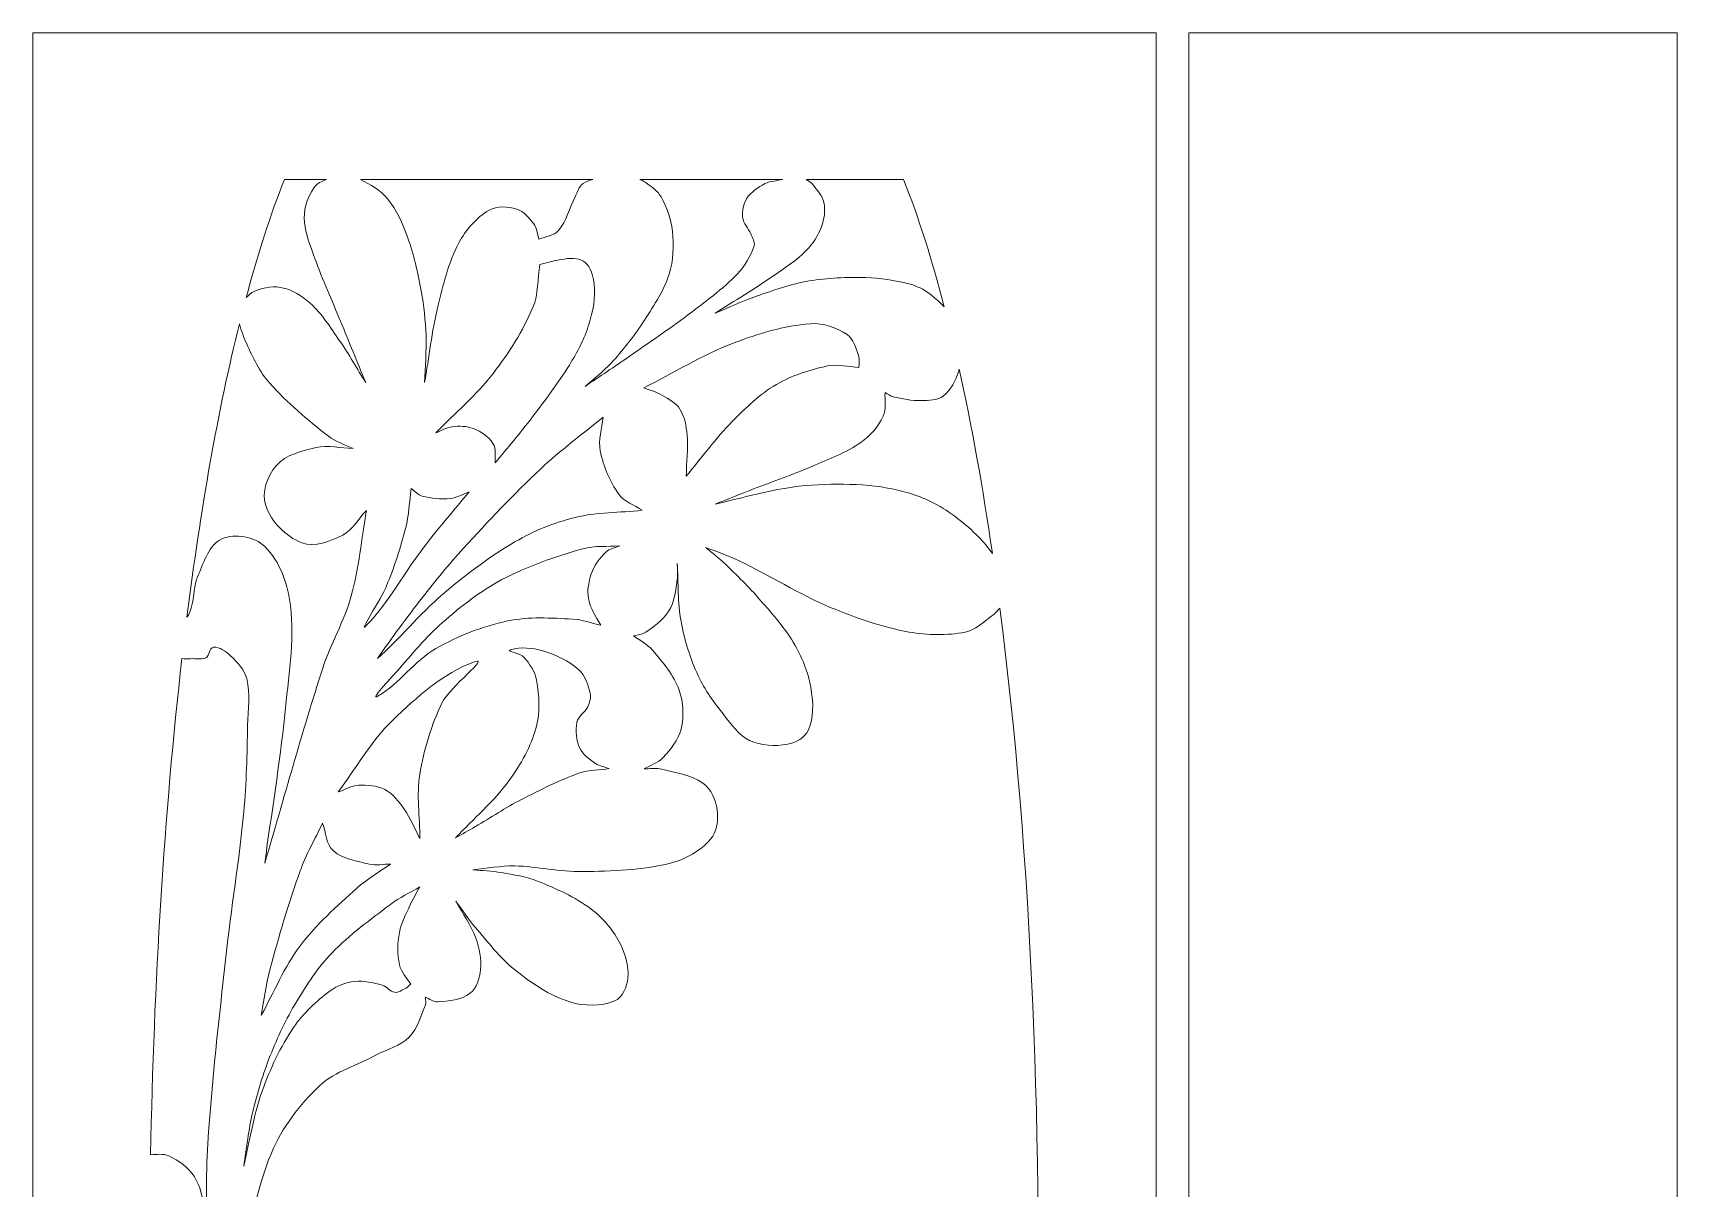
# Model space of a CAD drawing. Header units: millimetres. Extents: x -245 to 238, y -181 to 173.
# Drawn here: x -243.1 to -74.8, y -73.3 to 45 of the extents above; entities that cross this region are included whole.
import ezdxf

# ---------------------------------------------------------------- set-up
doc = ezdxf.new("R2010")
doc.units = ezdxf.units.MM
doc.header["$MEASUREMENT"] = 0
doc.layers.add('Layer 1', color=7, linetype='Continuous')

msp = doc.modelspace()

# ---------------------------------------------------------------- linework, layer by layer
at = {"layer": 'Layer 1', "color": 250, "lineweight": 5}
for points in [[(-243.1485, -180.0262), (-128.1483, -180.0262), (-128.1483, 44.9738), (-243.1485, 44.9738), (-243.1485, -180.0262)], [(-124.8298, -180.0262), (-74.8298, -180.0262), (-74.8298, 44.9738), (-124.8298, 44.9738), (-124.8298, -180.0262)]]:
    msp.add_lwpolyline(points, close=True, dxfattribs=at)
for points, knots in [([(-221.3148, 17.8881), (-221.0603, 18.1305), (-220.8081, 18.3838), (-220.4982, 18.5166), (-220.4982, 18.5166), (-218.2795, 19.4673), (-216.5931, 18.8957), (-214.7634, 17.3016), (-214.7634, 17.3016), (-213.5368, 16.233), (-212.6836, 14.7946), (-211.7502, 13.4622), (-211.7502, 13.4622), (-210.7856, 12.0854), (-209.9682, 10.611), (-209.0772, 9.1854), (-209.0772, 9.1854), (-209.9358, 11.2752), (-210.796, 13.3644), (-211.653, 15.4548), (-211.653, 15.4548), (-212.5293, 17.5925), (-213.4895, 19.6981), (-214.2774, 21.87), (-214.2774, 21.87), (-215.2621, 24.5843), (-216.1203, 26.5784), (-214.326, 29.2086), (-214.326, 29.2086), (-214.0808, 29.568), (-213.5705, 29.782), (-213.0795, 29.9862), (-213.0795, 29.9862), (-213.0795, 29.9862), (-217.387, 29.9862), (-217.387, 29.9862), (-217.387, 29.9862), (-218.8081, 26.4348), (-220.116, 22.3698), (-221.3148, 17.8881)], [0, 0, 0, 0, 0.1, 0.1, 0.1, 0.1, 0.2, 0.2, 0.2, 0.2, 0.3, 0.3, 0.3, 0.3, 0.4, 0.4, 0.4, 0.4, 0.5, 0.5, 0.5, 0.5, 0.6, 0.6, 0.6, 0.6, 0.7, 0.7, 0.7, 0.7, 0.8, 0.8, 0.8, 0.8, 0.9, 0.9, 0.9, 0.9, 1, 1, 1, 1]), ([(-209.6118, 29.9862), (-208.6199, 29.4296), (-207.5618, 28.8739), (-206.8416, 27.9936), (-206.8416, 27.9936), (-205.9147, 26.8608), (-205.3034, 25.4801), (-204.8004, 24.1056), (-204.8004, 24.1056), (-204.1455, 22.3161), (-203.7421, 20.4381), (-203.391, 18.5652), (-203.391, 18.5652), (-203.1088, 17.0601), (-202.9605, 15.5271), (-202.905, 13.9968), (-202.905, 13.9968), (-202.8469, 12.3934), (-203.0022, 10.7892), (-203.0508, 9.1854), (-203.0508, 9.1854), (-202.5972, 11.7774), (-202.3159, 14.4056), (-201.69, 16.9614), (-201.69, 16.9614), (-201.1466, 19.1806), (-200.6247, 21.4567), (-199.5516, 23.4738), (-199.5516, 23.4738), (-198.8356, 24.8197), (-197.7589, 26.0604), (-196.4412, 26.8272), (-196.4412, 26.8272), (-195.6287, 27.3), (-194.5207, 27.2015), (-193.6224, 26.9244), (-193.6224, 26.9244), (-192.887, 26.6976), (-192.333, 26.0346), (-191.8728, 25.4178), (-191.8728, 25.4178), (-191.5451, 24.9785), (-191.5164, 24.381), (-191.3382, 23.8626), (-191.3382, 23.8626), (-190.674, 24.1542), (-189.8166, 24.1858), (-189.3456, 24.7374), (-189.3456, 24.7374), (-188.5129, 25.7125), (-188.2409, 27.0528), (-187.6446, 28.188), (-187.6446, 28.188), (-187.3979, 28.6577), (-187.2646, 29.2616), (-186.8184, 29.5488), (-186.8184, 29.5488), (-186.5145, 29.7444), (-186.1762, 29.8767), (-185.826, 29.9862), (-185.826, 29.9862), (-185.826, 29.9862), (-209.6118, 29.9862), (-209.6118, 29.9862)], [0, 0, 0, 0, 0.0625, 0.0625, 0.0625, 0.0625, 0.125, 0.125, 0.125, 0.125, 0.1875, 0.1875, 0.1875, 0.1875, 0.25, 0.25, 0.25, 0.25, 0.3125, 0.3125, 0.3125, 0.3125, 0.375, 0.375, 0.375, 0.375, 0.4375, 0.4375, 0.4375, 0.4375, 0.5, 0.5, 0.5, 0.5, 0.5625, 0.5625, 0.5625, 0.5625, 0.625, 0.625, 0.625, 0.625, 0.6875, 0.6875, 0.6875, 0.6875, 0.75, 0.75, 0.75, 0.75, 0.8125, 0.8125, 0.8125, 0.8125, 0.875, 0.875, 0.875, 0.875, 0.9375, 0.9375, 0.9375, 0.9375, 1, 1, 1, 1]), ([(-181.0255, 29.9862), (-180.8094, 29.8878), (-180.5993, 29.7794), (-180.4032, 29.646), (-180.4032, 29.646), (-179.8156, 29.2465), (-179.1899, 28.8108), (-178.848, 28.188), (-178.848, 28.188), (-178.2563, 27.1103), (-177.8091, 25.9116), (-177.6816, 24.6888), (-177.6816, 24.6888), (-177.5283, 23.2183), (-177.5652, 21.6724), (-178.0218, 20.2662), (-178.0218, 20.2662), (-178.6084, 18.4598), (-179.7057, 16.851), (-180.7434, 15.2604), (-180.7434, 15.2604), (-181.689, 13.811), (-182.7864, 12.4581), (-183.951, 11.178), (-183.951, 11.178), (-184.754, 10.2954), (-185.733, 9.5904), (-186.624, 8.7966), (-186.624, 8.7966), (-185.1174, 9.8172), (-183.5988, 10.8205), (-182.1042, 11.8584), (-182.1042, 11.8584), (-180.0996, 13.2505), (-178.0666, 14.606), (-176.1264, 16.0866), (-176.1264, 16.0866), (-174.3704, 17.4267), (-172.5523, 18.7204), (-171.0234, 20.3148), (-171.0234, 20.3148), (-170.2543, 21.1169), (-169.6738, 22.128), (-169.3224, 23.1822), (-169.3224, 23.1822), (-169.1895, 23.5811), (-169.5065, 24.0068), (-169.6626, 24.3972), (-169.6626, 24.3972), (-169.8967, 24.9824), (-170.422, 25.4715), (-170.4888, 26.0982), (-170.4888, 26.0982), (-170.5592, 26.7586), (-170.418, 27.4884), (-170.0514, 28.0422), (-170.0514, 28.0422), (-169.6129, 28.7046), (-168.9102, 29.1839), (-168.2046, 29.5488), (-168.2046, 29.5488), (-167.6537, 29.8337), (-166.976, 29.8192), (-166.3802, 29.9862), (-166.3802, 29.9862), (-166.3802, 29.9862), (-181.0255, 29.9862), (-181.0255, 29.9862)], [0, 0, 0, 0, 0.05882353, 0.05882353, 0.05882353, 0.05882353, 0.11764706, 0.11764706, 0.11764706, 0.11764706, 0.17647059, 0.17647059, 0.17647059, 0.17647059, 0.23529412, 0.23529412, 0.23529412, 0.23529412, 0.29411765, 0.29411765, 0.29411765, 0.29411765, 0.35294118, 0.35294118, 0.35294118, 0.35294118, 0.41176471, 0.41176471, 0.41176471, 0.41176471, 0.47058824, 0.47058824, 0.47058824, 0.47058824, 0.52941176, 0.52941176, 0.52941176, 0.52941176, 0.58823529, 0.58823529, 0.58823529, 0.58823529, 0.64705882, 0.64705882, 0.64705882, 0.64705882, 0.70588235, 0.70588235, 0.70588235, 0.70588235, 0.76470588, 0.76470588, 0.76470588, 0.76470588, 0.82352941, 0.82352941, 0.82352941, 0.82352941, 0.88235294, 0.88235294, 0.88235294, 0.88235294, 0.94117647, 0.94117647, 0.94117647, 0.94117647, 1, 1, 1, 1]), ([(-163.9767, 29.9862), (-163.7539, 29.8363), (-163.503, 29.7033), (-163.3446, 29.5002), (-163.3446, 29.5002), (-162.8885, 28.9152), (-162.3314, 28.3306), (-162.1782, 27.6048), (-162.1782, 27.6048), (-162.0068, 26.7926), (-162.1357, 25.9057), (-162.4212, 25.1262), (-162.4212, 25.1262), (-162.752, 24.2233), (-163.3031, 23.3828), (-163.9764, 22.6962), (-163.9764, 22.6962), (-164.9632, 21.6899), (-166.1684, 20.9189), (-167.3298, 20.1204), (-167.3298, 20.1204), (-169.2812, 18.7788), (-171.315, 17.5608), (-173.3076, 16.281), (-173.3076, 16.281), (-171.8982, 16.8642), (-170.5219, 17.5352), (-169.0794, 18.0306), (-169.0794, 18.0306), (-167.3095, 18.6384), (-165.5298, 19.273), (-163.6848, 19.5858), (-163.6848, 19.5858), (-161.7809, 19.9086), (-159.8317, 19.9811), (-157.9014, 19.926), (-157.9014, 19.926), (-156.4129, 19.8835), (-154.9209, 19.6653), (-153.4788, 19.2942), (-153.4788, 19.2942), (-152.693, 19.092), (-151.928, 18.7286), (-151.2918, 18.225), (-151.2918, 18.225), (-150.7886, 17.8266), (-150.3115, 17.3975), (-149.8493, 16.9516), (-149.8493, 16.9516), (-151.1155, 21.8063), (-152.5075, 26.1874), (-154.0276, 29.9862), (-154.0276, 29.9862), (-154.0276, 29.9862), (-163.9767, 29.9862), (-163.9767, 29.9862)], [0, 0, 0, 0, 0.07142857, 0.07142857, 0.07142857, 0.07142857, 0.14285714, 0.14285714, 0.14285714, 0.14285714, 0.21428571, 0.21428571, 0.21428571, 0.21428571, 0.28571429, 0.28571429, 0.28571429, 0.28571429, 0.35714286, 0.35714286, 0.35714286, 0.35714286, 0.42857143, 0.42857143, 0.42857143, 0.42857143, 0.5, 0.5, 0.5, 0.5, 0.57142857, 0.57142857, 0.57142857, 0.57142857, 0.64285714, 0.64285714, 0.64285714, 0.64285714, 0.71428571, 0.71428571, 0.71428571, 0.71428571, 0.78571429, 0.78571429, 0.78571429, 0.78571429, 0.85714286, 0.85714286, 0.85714286, 0.85714286, 0.92857143, 0.92857143, 0.92857143, 0.92857143, 1, 1, 1, 1]), ([(-201.8844, 4.0338), (-199.9242, 6.075), (-197.7341, 7.9181), (-196.0038, 10.1574), (-196.0038, 10.1574), (-194.4087, 12.2217), (-192.9963, 14.4658), (-191.97, 16.8642), (-191.97, 16.8642), (-191.3822, 18.2377), (-191.484, 19.8126), (-191.241, 21.2868), (-191.241, 21.2868), (-190.5444, 21.4488), (-189.8564, 21.6539), (-189.1512, 21.7728), (-189.1512, 21.7728), (-187.0952, 22.1195), (-186.0561, 21.801), (-185.7006, 19.2942), (-185.7006, 19.2942), (-185.5034, 17.9036), (-185.8266, 16.4583), (-186.2352, 15.1146), (-186.2352, 15.1146), (-186.6799, 13.652), (-187.4296, 12.2874), (-188.2278, 10.9836), (-188.2278, 10.9836), (-189.3802, 9.1013), (-190.7348, 7.3485), (-192.0672, 5.589), (-192.0672, 5.589), (-193.2631, 4.0098), (-194.562, 2.511), (-195.8094, 0.972), (-195.8094, 0.972), (-195.8904, 1.6362), (-195.6922, 2.4008), (-196.0524, 2.9646), (-196.0524, 2.9646), (-196.5007, 3.6663), (-197.2738, 4.1574), (-198.045, 4.4712), (-198.045, 4.4712), (-198.7228, 4.747), (-199.5049, 4.7484), (-200.232, 4.6656), (-200.232, 4.6656), (-200.8178, 4.5989), (-201.3336, 4.2444), (-201.8844, 4.0338)], [0, 0, 0, 0, 0.07692308, 0.07692308, 0.07692308, 0.07692308, 0.15384615, 0.15384615, 0.15384615, 0.15384615, 0.23076923, 0.23076923, 0.23076923, 0.23076923, 0.30769231, 0.30769231, 0.30769231, 0.30769231, 0.38461538, 0.38461538, 0.38461538, 0.38461538, 0.46153846, 0.46153846, 0.46153846, 0.46153846, 0.53846154, 0.53846154, 0.53846154, 0.53846154, 0.61538462, 0.61538462, 0.61538462, 0.61538462, 0.69230769, 0.69230769, 0.69230769, 0.69230769, 0.76923077, 0.76923077, 0.76923077, 0.76923077, 0.84615385, 0.84615385, 0.84615385, 0.84615385, 0.92307692, 0.92307692, 0.92307692, 0.92307692, 1, 1, 1, 1]), ([(-227.38, -14.8366), (-226.5322, -13.6682), (-226.8407, -11.8557), (-226.2225, -10.5084), (-226.2225, -10.5084), (-225.6073, -9.1676), (-225.1459, -7.3921), (-223.79, -6.811), (-223.79, -6.811), (-222.4275, -6.2271), (-220.4743, -6.5561), (-219.4115, -7.5894), (-219.4115, -7.5894), (-217.839, -9.1182), (-217.0427, -11.4441), (-216.7844, -13.622), (-216.7844, -13.622), (-216.3444, -17.3309), (-216.998, -21.0951), (-217.3682, -24.8115), (-217.3682, -24.8115), (-217.8743, -29.8915), (-218.7304, -34.9307), (-219.4115, -39.9903), (-219.4115, -39.9903), (-217.433, -33.3415), (-215.6133, -26.6433), (-213.4762, -20.0438), (-213.4762, -20.0438), (-212.6598, -17.5228), (-211.2649, -15.2028), (-210.5572, -12.649), (-210.5572, -12.649), (-209.7655, -9.7919), (-209.5193, -6.811), (-209.0004, -3.892), (-209.0004, -3.892), (-209.8112, -4.7353), (-210.3866, -5.8987), (-211.4329, -6.4218), (-211.4329, -6.4218), (-212.7016, -7.0561), (-214.292, -7.7072), (-215.6168, -7.2002), (-215.6168, -7.2002), (-217.2661, -6.569), (-218.7558, -5.0809), (-219.3142, -3.4055), (-219.3142, -3.4055), (-219.7594, -2.0697), (-219.1674, -0.3818), (-218.2439, 0.6811), (-218.2439, 0.6811), (-217.2634, 1.8097), (-215.6168, 2.2055), (-214.1573, 2.5298), (-214.1573, 2.5298), (-212.9222, 2.8042), (-211.6275, 2.4649), (-210.3626, 2.4325), (-210.3626, 2.4325), (-211.2058, 2.8541), (-212.1505, 3.1157), (-212.8924, 3.6974), (-212.8924, 3.6974), (-215.0246, 5.3693), (-217.1274, 7.1187), (-218.925, 9.1462), (-218.925, 9.1462), (-219.9471, 10.299), (-220.6063, 11.7404), (-221.2602, 13.1355), (-221.2602, 13.1355), (-221.5658, 13.7875), (-221.8008, 14.4834), (-222.0105, 15.1946), (-222.0105, 15.1946), (-224.1904, 6.4399), (-225.9805, -3.7496), (-227.38, -14.8366)], [0, 0, 0, 0, 0.05, 0.05, 0.05, 0.05, 0.1, 0.1, 0.1, 0.1, 0.15, 0.15, 0.15, 0.15, 0.2, 0.2, 0.2, 0.2, 0.25, 0.25, 0.25, 0.25, 0.3, 0.3, 0.3, 0.3, 0.35, 0.35, 0.35, 0.35, 0.4, 0.4, 0.4, 0.4, 0.45, 0.45, 0.45, 0.45, 0.5, 0.5, 0.5, 0.5, 0.55, 0.55, 0.55, 0.55, 0.6, 0.6, 0.6, 0.6, 0.65, 0.65, 0.65, 0.65, 0.7, 0.7, 0.7, 0.7, 0.75, 0.75, 0.75, 0.75, 0.8, 0.8, 0.8, 0.8, 0.85, 0.85, 0.85, 0.85, 0.9, 0.9, 0.9, 0.9, 0.95, 0.95, 0.95, 0.95, 1, 1, 1, 1]), ([(-180.5976, 8.6508), (-177.552, 10.1736), (-174.6389, 11.9969), (-171.4608, 13.2192), (-171.4608, 13.2192), (-168.9195, 14.1966), (-166.2542, 15.0082), (-163.539, 15.2118), (-163.539, 15.2118), (-162.2408, 15.3091), (-160.8816, 14.8136), (-159.7968, 14.094), (-159.7968, 14.094), (-159.1202, 13.6452), (-158.9069, 12.7189), (-158.6304, 11.9556), (-158.6304, 11.9556), (-158.4924, 11.5746), (-158.598, 11.1456), (-158.5818, 10.7406), (-158.5818, 10.7406), (-159.651, 10.7892), (-160.7413, 11.1032), (-161.7894, 10.8864), (-161.7894, 10.8864), (-163.611, 10.5096), (-165.4306, 9.9267), (-167.0382, 8.991), (-167.0382, 8.991), (-168.7376, 8.0018), (-170.1786, 6.6014), (-171.558, 5.2002), (-171.558, 5.2002), (-173.2678, 3.4634), (-174.7008, 1.4742), (-176.2722, -0.3888), (-176.2722, -0.3888), (-176.2398, 1.0206), (-176.0456, 2.4356), (-176.175, 3.8394), (-176.175, 3.8394), (-176.2583, 4.7434), (-176.422, 5.6945), (-176.904, 6.4638), (-176.904, 6.4638), (-177.3083, 7.1091), (-178.0469, 7.4852), (-178.7022, 7.8732), (-178.7022, 7.8732), (-179.2898, 8.2211), (-179.9658, 8.3916), (-180.5976, 8.6508)], [0, 0, 0, 0, 0.07692308, 0.07692308, 0.07692308, 0.07692308, 0.15384615, 0.15384615, 0.15384615, 0.15384615, 0.23076923, 0.23076923, 0.23076923, 0.23076923, 0.30769231, 0.30769231, 0.30769231, 0.30769231, 0.38461538, 0.38461538, 0.38461538, 0.38461538, 0.46153846, 0.46153846, 0.46153846, 0.46153846, 0.53846154, 0.53846154, 0.53846154, 0.53846154, 0.61538462, 0.61538462, 0.61538462, 0.61538462, 0.69230769, 0.69230769, 0.69230769, 0.69230769, 0.76923077, 0.76923077, 0.76923077, 0.76923077, 0.84615385, 0.84615385, 0.84615385, 0.84615385, 0.92307692, 0.92307692, 0.92307692, 0.92307692, 1, 1, 1, 1]), ([(-148.3142, 10.556), (-148.3329, 10.4874), (-148.3532, 10.4195), (-148.3758, 10.3518), (-148.3758, 10.3518), (-148.6885, 9.4135), (-149.1529, 8.4352), (-149.931, 7.8246), (-149.931, 7.8246), (-150.5433, 7.3441), (-151.4369, 7.3532), (-152.2152, 7.3386), (-152.2152, 7.3386), (-153.1795, 7.3205), (-154.1414, 7.5169), (-155.0826, 7.7274), (-155.0826, 7.7274), (-155.3866, 7.7954), (-155.6334, 8.019), (-155.9088, 8.1648), (-155.9088, 8.1648), (-155.9736, 7.3548), (-155.7482, 6.4657), (-156.1032, 5.7348), (-156.1032, 5.7348), (-156.6152, 4.6806), (-157.4294, 3.7369), (-158.3874, 3.0618), (-158.3874, 3.0618), (-159.8916, 2.0018), (-161.6563, 1.3639), (-163.3446, 0.6318), (-163.3446, 0.6318), (-165.3208, -0.2251), (-167.3644, -0.918), (-169.371, -1.701), (-169.371, -1.701), (-170.6853, -2.2139), (-171.9954, -2.7378), (-173.3076, -3.2562), (-173.3076, -3.2562), (-170.8776, -2.7054), (-168.4766, -2.0056), (-166.0176, -1.6038), (-166.0176, -1.6038), (-164.3022, -1.3235), (-162.5556, -1.215), (-160.8174, -1.215), (-160.8174, -1.215), (-159.0954, -1.215), (-157.3557, -1.2725), (-155.6658, -1.6038), (-155.6658, -1.6038), (-154.027, -1.9251), (-152.3746, -2.3695), (-150.903, -3.159), (-150.903, -3.159), (-149.2214, -4.0611), (-147.68, -5.2563), (-146.3346, -6.6096), (-146.3346, -6.6096), (-145.8128, -7.1345), (-145.3544, -7.7138), (-144.9193, -8.3135), (-144.9193, -8.3135), (-145.8967, -1.582), (-147.0289, 4.751), (-148.3142, 10.556)], [0, 0, 0, 0, 0.05882353, 0.05882353, 0.05882353, 0.05882353, 0.11764706, 0.11764706, 0.11764706, 0.11764706, 0.17647059, 0.17647059, 0.17647059, 0.17647059, 0.23529412, 0.23529412, 0.23529412, 0.23529412, 0.29411765, 0.29411765, 0.29411765, 0.29411765, 0.35294118, 0.35294118, 0.35294118, 0.35294118, 0.41176471, 0.41176471, 0.41176471, 0.41176471, 0.47058824, 0.47058824, 0.47058824, 0.47058824, 0.52941176, 0.52941176, 0.52941176, 0.52941176, 0.58823529, 0.58823529, 0.58823529, 0.58823529, 0.64705882, 0.64705882, 0.64705882, 0.64705882, 0.70588235, 0.70588235, 0.70588235, 0.70588235, 0.76470588, 0.76470588, 0.76470588, 0.76470588, 0.82352941, 0.82352941, 0.82352941, 0.82352941, 0.88235294, 0.88235294, 0.88235294, 0.88235294, 0.94117647, 0.94117647, 0.94117647, 0.94117647, 1, 1, 1, 1]), ([(-207.8622, -19.0512), (-205.6385, -17.1117), (-203.5801, -14.5058), (-201.204, -12.4902), (-201.204, -12.4902), (-198.8689, -10.5094), (-196.4163, -8.6332), (-193.7682, -7.0956), (-193.7682, -7.0956), (-191.8639, -5.9899), (-189.7823, -5.1454), (-187.6446, -4.617), (-187.6446, -4.617), (-185.4147, -4.0658), (-183.0762, -4.131), (-180.792, -3.888), (-180.792, -3.888), (-181.5858, -3.3372), (-182.6173, -3.0256), (-183.1734, -2.2356), (-183.1734, -2.2356), (-184.0966, -0.9242), (-184.7487, 0.6154), (-185.0688, 2.187), (-185.0688, 2.187), (-185.2992, 3.318), (-184.8744, 4.4874), (-184.7772, 5.6376), (-184.7772, 5.6376), (-186.9156, 3.8718), (-189.1706, 2.2382), (-191.1924, 0.3402), (-191.1924, 0.3402), (-193.9404, -2.2395), (-196.5155, -5.0006), (-199.0656, -7.776), (-199.0656, -7.776), (-200.5517, -9.3934), (-201.9427, -11.0986), (-203.2938, -12.8304), (-203.2938, -12.8304), (-204.8763, -14.8588), (-206.4113, -16.9525), (-207.8622, -19.0512)], [0, 0, 0, 0, 0.09090909, 0.09090909, 0.09090909, 0.09090909, 0.18181818, 0.18181818, 0.18181818, 0.18181818, 0.27272727, 0.27272727, 0.27272727, 0.27272727, 0.36363636, 0.36363636, 0.36363636, 0.36363636, 0.45454545, 0.45454545, 0.45454545, 0.45454545, 0.54545455, 0.54545455, 0.54545455, 0.54545455, 0.63636364, 0.63636364, 0.63636364, 0.63636364, 0.72727273, 0.72727273, 0.72727273, 0.72727273, 0.81818182, 0.81818182, 0.81818182, 0.81818182, 0.90909091, 0.90909091, 0.90909091, 0.90909091, 1, 1, 1, 1]), ([(-208.98, -15.6492), (-206.6531, -13.2074), (-205.0578, -10.1586), (-203.0022, -7.4844), (-203.0022, -7.4844), (-201.5574, -5.6048), (-199.989, -3.8232), (-198.4824, -1.9926), (-198.4824, -1.9926), (-199.1304, -2.2194), (-199.7427, -2.6109), (-200.4264, -2.673), (-200.4264, -2.673), (-201.3816, -2.7598), (-202.3646, -2.6679), (-203.2938, -2.43), (-203.2938, -2.43), (-203.7334, -2.3174), (-204.039, -1.9116), (-204.4116, -1.6524), (-204.4116, -1.6524), (-204.606, -3.0132), (-204.6569, -4.4024), (-204.9948, -5.7348), (-204.9948, -5.7348), (-205.5024, -7.7359), (-206.1689, -9.6999), (-206.9388, -11.6154), (-206.9388, -11.6154), (-207.5008, -13.0136), (-210.0195, -16.7401), (-208.98, -15.6492)], [0, 0, 0, 0, 0.125, 0.125, 0.125, 0.125, 0.25, 0.25, 0.25, 0.25, 0.375, 0.375, 0.375, 0.375, 0.5, 0.5, 0.5, 0.5, 0.625, 0.625, 0.625, 0.625, 0.75, 0.75, 0.75, 0.75, 0.875, 0.875, 0.875, 0.875, 1, 1, 1, 1]), ([(-155.93, -169.2047), (-155.846, -169.108), (-155.7625, -169.0107), (-155.68, -168.9128), (-155.68, -168.9128), (-155.2946, -168.4556), (-155.0447, -167.7064), (-155.2908, -167.1614), (-155.2908, -167.1614), (-155.5871, -166.5051), (-156.3324, -166.0179), (-157.0422, -165.8965), (-157.0422, -165.8965), (-158.8964, -165.5793), (-160.8139, -166.0836), (-162.6856, -165.8965), (-162.6856, -165.8965), (-163.441, -165.821), (-164.2569, -165.6204), (-164.8262, -165.1181), (-164.8262, -165.1181), (-165.4356, -164.5804), (-165.402, -163.5346), (-165.9938, -162.9775), (-165.9938, -162.9775), (-166.5645, -162.4404), (-167.3638, -161.8612), (-168.1344, -162.0045), (-168.1344, -162.0045), (-169.0163, -162.1685), (-169.4264, -163.2659), (-170.1777, -163.7559), (-170.1777, -163.7559), (-171.6738, -164.7316), (-173.0894, -166.071), (-174.8481, -166.383), (-174.8481, -166.383), (-177.2803, -166.8145), (-179.8863, -166.6371), (-182.2429, -165.8965), (-182.2429, -165.8965), (-185.6745, -164.8181), (-189.1223, -163.3464), (-191.8756, -161.0315), (-191.8756, -161.0315), (-194.3689, -158.9352), (-196.1425, -156.0054), (-197.519, -153.0529), (-197.519, -153.0529), (-198.4359, -151.0861), (-198.3929, -148.7923), (-198.5893, -146.6311), (-198.5893, -146.6311), (-198.6863, -145.5633), (-198.4595, -144.4905), (-198.3947, -143.4202), (-198.3947, -143.4202), (-198.1676, -144.977), (-198.541, -146.7526), (-197.7136, -148.0906), (-197.7136, -148.0906), (-196.8807, -149.4375), (-195.4013, -150.7048), (-193.8216, -150.815), (-193.8216, -150.815), (-192.1718, -150.9301), (-190.191, -150.0958), (-189.3458, -148.6744), (-189.3458, -148.6744), (-188.4833, -147.2238), (-188.6611, -145.0554), (-189.5404, -143.6148), (-189.5404, -143.6148), (-190.4102, -142.1898), (-192.4256, -141.929), (-193.9189, -141.1823), (-193.9189, -141.1823), (-194.8292, -140.7271), (-195.8, -140.4039), (-196.7406, -140.0147), (-196.7406, -140.0147), (-195.3459, -140.4039), (-194.0025, -141.1056), (-192.5567, -141.1823), (-192.5567, -141.1823), (-190.2812, -141.3031), (-187.9108, -141.3086), (-185.7457, -140.5985), (-185.7457, -140.5985), (-183.7366, -139.9396), (-181.9216, -138.655), (-180.3942, -137.193), (-180.3942, -137.193), (-179.5662, -136.4005), (-178.6072, -135.1778), (-178.9347, -134.0794), (-178.9347, -134.0794), (-179.311, -132.8174), (-180.778, -131.9945), (-182.0483, -131.6469), (-182.0483, -131.6469), (-184.0193, -131.1075), (-186.1853, -131.0975), (-188.1782, -131.5496), (-188.1782, -131.5496), (-190.1584, -131.9989), (-191.917, -133.1789), (-193.627, -134.274), (-193.627, -134.274), (-194.8268, -135.0424), (-195.7676, -136.1552), (-196.8379, -137.0957), (-196.8379, -137.0957), (-196.9352, -137.0309), (-197.0325, -136.966), (-197.1298, -136.9011), (-197.1298, -136.9011), (-195.0865, -134.4686), (-192.693, -132.2916), (-190.9999, -129.6036), (-190.9999, -129.6036), (-189.5133, -127.2434), (-188.1981, -124.66), (-187.6917, -121.9169), (-187.6917, -121.9169), (-187.3857, -120.2594), (-187.8559, -118.4334), (-188.6647, -116.9546), (-188.6647, -116.9546), (-189.1031, -116.1529), (-190.1836, -115.6644), (-191.0972, -115.6897), (-191.0972, -115.6897), (-192.6966, -115.734), (-194.4752, -116.0852), (-195.6703, -117.1492), (-195.6703, -117.1492), (-197.3113, -118.6101), (-198.3616, -120.7149), (-199.0758, -122.7926), (-199.0758, -122.7926), (-199.8199, -124.9573), (-199.7705, -127.3218), (-199.9515, -129.6036), (-199.9515, -129.6036), (-200.0952, -131.4144), (-200.0163, -133.2362), (-200.0488, -135.0524), (-200.0488, -135.0524), (-200.1461, -135.1173), (-200.2434, -135.1822), (-200.3407, -135.247), (-200.3407, -135.247), (-200.4055, -133.5605), (-200.3578, -131.8658), (-200.5353, -130.1874), (-200.5353, -130.1874), (-200.7153, -128.4854), (-200.9667, -126.7807), (-201.411, -125.1278), (-201.411, -125.1278), (-201.7815, -123.7494), (-202.1968, -122.3398), (-202.9678, -121.1385), (-202.9678, -121.1385), (-203.6244, -120.1155), (-204.5076, -119.1524), (-205.5949, -118.6087), (-205.5949, -118.6087), (-206.4983, -118.157), (-207.6164, -118.1413), (-208.6112, -118.3168), (-208.6112, -118.3168), (-209.3561, -118.4482), (-209.9085, -119.0952), (-210.5572, -119.4844), (-210.5572, -119.4844), (-210.168, -118.5114), (-209.9406, -117.4567), (-209.3896, -116.5654), (-209.3896, -116.5654), (-208.8217, -115.6467), (-208.0627, -114.8431), (-207.249, -114.1329), (-207.249, -114.1329), (-206.2662, -113.2751), (-204.931, -112.8461), (-204.0381, -111.895), (-204.0381, -111.895), (-203.3929, -111.2077), (-202.8308, -110.3062), (-202.7732, -109.3652), (-202.7732, -109.3652), (-202.7235, -108.5534), (-203.0843, -107.6001), (-203.7462, -107.1273), (-203.7462, -107.1273), (-204.408, -106.6546), (-205.4406, -107.2747), (-206.1787, -106.9327), (-206.1787, -106.9327), (-206.8656, -106.6144), (-207.0476, -105.595), (-207.7355, -105.2786), (-207.7355, -105.2786), (-208.7527, -104.8107), (-210.0138, -104.2554), (-211.0437, -104.6948), (-211.0437, -104.6948), (-212.7112, -105.4063), (-214.3295, -106.7213), (-215.033, -108.3922), (-215.033, -108.3922), (-216.2435, -111.2671), (-216.3039, -114.5222), (-216.4925, -117.6357), (-216.4925, -117.6357), (-216.6301, -119.9077), (-216.2688, -122.1859), (-216.006, -124.4467), (-216.006, -124.4467), (-215.7819, -126.3746), (-215.3573, -128.2739), (-215.033, -130.1874), (-215.033, -130.1874), (-215.487, -128.7928), (-216.0442, -127.4276), (-216.3952, -126.0035), (-216.3952, -126.0035), (-217.1807, -122.8166), (-218.1088, -119.6365), (-218.4385, -116.3708), (-218.4385, -116.3708), (-219.117, -109.6511), (-219.6996, -102.8802), (-219.4115, -96.1324), (-219.4115, -96.1324), (-219.306, -93.6619), (-218.2065, -91.3185), (-217.2709, -89.0295), (-217.2709, -89.0295), (-216.3816, -86.8538), (-214.7331, -85.0229), (-213.9627, -82.8023), (-213.9627, -82.8023), (-213.6013, -81.7606), (-213.5731, -80.5257), (-213.9627, -79.4941), (-213.9627, -79.4941), (-214.1947, -78.8799), (-214.9654, -78.5069), (-215.6168, -78.4238), (-215.6168, -78.4238), (-216.5952, -78.2989), (-217.818, -78.2339), (-218.5358, -78.9103), (-218.5358, -78.9103), (-219.697, -80.0045), (-220.2999, -81.6411), (-220.6764, -83.1915), (-220.6764, -83.1915), (-221.4169, -86.2406), (-221.4548, -89.4187), (-221.844, -92.5323), (-221.844, -92.5323), (-221.7467, -88.8349), (-222.0511, -85.1049), (-221.5521, -81.4401), (-221.5521, -81.4401), (-221.0076, -77.4415), (-220.2825, -73.392), (-218.7304, -69.6668), (-218.7304, -69.6668), (-217.64, -67.0497), (-215.8377, -64.6964), (-213.7681, -62.7585), (-213.7681, -62.7585), (-212.1791, -61.2707), (-209.9407, -60.683), (-208.0274, -59.6449), (-208.0274, -59.6449), (-206.8921, -59.029), (-205.5264, -58.7181), (-204.6219, -57.7962), (-204.6219, -57.7962), (-203.7585, -56.9162), (-203.4303, -55.6308), (-202.9678, -54.488), (-202.9678, -54.488), (-202.8705, -54.2476), (-202.9678, -53.9691), (-202.9678, -53.7096), (-202.9678, -53.7096), (-202.5461, -53.8718), (-202.1529, -54.2344), (-201.7029, -54.1961), (-201.7029, -54.1961), (-200.5663, -54.0994), (-199.3048, -54.008), (-198.3947, -53.3204), (-198.3947, -53.3204), (-197.688, -52.7864), (-197.4155, -51.769), (-197.3244, -50.8879), (-197.3244, -50.8879), (-197.2131, -49.8112), (-197.4433, -48.6951), (-197.8109, -47.677), (-197.8109, -47.677), (-198.2988, -46.3258), (-199.1731, -45.1472), (-199.8542, -43.8823), (-199.8542, -43.8823), (-199.2055, -44.758), (-198.6201, -45.6844), (-197.9082, -46.5094), (-197.9082, -46.5094), (-196.5739, -48.0556), (-195.3267, -49.7193), (-193.7243, -50.9852), (-193.7243, -50.9852), (-192.0481, -52.3094), (-190.2199, -53.5679), (-188.1782, -54.1961), (-188.1782, -54.1961), (-186.7209, -54.6445), (-185.0158, -54.677), (-183.6051, -54.0988), (-183.6051, -54.0988), (-182.7713, -53.7571), (-182.3153, -52.6618), (-182.2429, -51.7636), (-182.2429, -51.7636), (-182.1412, -50.5012), (-182.5218, -49.1833), (-183.1186, -48.0662), (-183.1186, -48.0662), (-183.823, -46.7476), (-184.8382, -45.5533), (-186.0376, -44.6607), (-186.0376, -44.6607), (-187.6783, -43.4397), (-189.5901, -42.6056), (-191.4864, -41.839), (-191.4864, -41.839), (-192.6605, -41.3644), (-193.9365, -41.1834), (-195.1838, -40.9633), (-195.1838, -40.9633), (-196.1467, -40.7934), (-197.1298, -40.7687), (-198.1028, -40.6714), (-198.1028, -40.6714), (-196.6757, -40.5417), (-195.2542, -40.2574), (-193.8216, -40.2822), (-193.8216, -40.2822), (-191.511, -40.3223), (-189.2238, -40.9082), (-186.9133, -40.866), (-186.9133, -40.866), (-183.8835, -40.8106), (-180.803, -40.7303), (-177.8644, -39.9903), (-177.8644, -39.9903), (-176.3272, -39.6032), (-174.8217, -38.7508), (-173.7778, -37.5578), (-173.7778, -37.5578), (-173.0991, -36.7822), (-172.9582, -35.5629), (-173.0967, -34.5415), (-173.0967, -34.5415), (-173.2351, -33.5207), (-173.7188, -32.4172), (-174.5562, -31.8171), (-174.5562, -31.8171), (-175.8066, -30.9209), (-177.4394, -30.7193), (-178.9347, -30.3576), (-178.9347, -30.3576), (-179.4705, -30.228), (-180.0374, -30.3576), (-180.5888, -30.3576), (-180.5888, -30.3576), (-179.9401, -29.9684), (-179.1575, -29.7442), (-178.6428, -29.19), (-178.6428, -29.19), (-177.8591, -28.346), (-177.0623, -27.391), (-176.7941, -26.271), (-176.7941, -26.271), (-176.4841, -24.9764), (-176.5362, -23.5338), (-176.9887, -22.2817), (-176.9887, -22.2817), (-177.5451, -20.7421), (-178.6586, -19.4474), (-179.7131, -18.1951), (-179.7131, -18.1951), (-180.2353, -17.575), (-181.0104, -17.2221), (-181.6591, -16.7356), (-181.6591, -16.7356), (-181.2374, -16.6059), (-180.7555, -16.5993), (-180.3942, -16.3464), (-180.3942, -16.3464), (-177.933, -14.6235), (-177.5461, -13.8979), (-177.1833, -10.9949), (-177.1833, -10.9949), (-177.115, -10.4479), (-177.1833, -9.8922), (-177.1833, -9.3408), (-177.1833, -9.3408), (-177.0535, -11.3193), (-177.1574, -13.3271), (-176.7941, -15.2761), (-176.7941, -15.2761), (-176.4388, -17.1819), (-175.8516, -19.0604), (-175.0427, -20.8222), (-175.0427, -20.8222), (-174.3783, -22.2691), (-173.4057, -23.5647), (-172.4156, -24.8115), (-172.4156, -24.8115), (-171.6455, -25.7813), (-170.9124, -26.9186), (-169.7885, -27.4386), (-169.7885, -27.4386), (-168.6052, -27.9861), (-167.1802, -28.0555), (-165.8965, -27.8278), (-165.8965, -27.8278), (-165.0462, -27.677), (-164.1027, -27.1591), (-163.7559, -26.3683), (-163.7559, -26.3683), (-163.2074, -25.1177), (-163.2519, -23.6307), (-163.464, -22.2817), (-163.464, -22.2817), (-163.7158, -20.6805), (-164.3171, -19.1179), (-165.1181, -17.7086), (-165.1181, -17.7086), (-166.0894, -15.9998), (-167.4361, -14.5281), (-168.7182, -13.0382), (-168.7182, -13.0382), (-169.8401, -11.7344), (-171.0804, -10.5352), (-172.3183, -9.3408), (-172.3183, -9.3408), (-172.9308, -8.7498), (-173.6156, -8.2381), (-174.2643, -7.6867), (-174.2643, -7.6867), (-173.1291, -8.1408), (-171.9605, -8.5191), (-170.8588, -9.0489), (-170.8588, -9.0489), (-167.7085, -10.5639), (-164.7421, -12.4657), (-161.518, -13.8166), (-161.518, -13.8166), (-158.9163, -14.9067), (-156.2169, -15.8384), (-153.4421, -16.3464), (-153.4421, -16.3464), (-151.5599, -16.691), (-149.5794, -16.7133), (-147.7014, -16.3464), (-147.7014, -16.3464), (-146.6588, -16.1427), (-145.8362, -15.3172), (-144.977, -14.6923), (-144.977, -14.6923), (-144.6683, -14.4678), (-144.418, -14.1703), (-144.158, -13.8856), (-144.158, -13.8856), (-137.6343, -64.5047), (-139.2752, -134.1493), (-148.6766, -169.2047), (-148.6766, -169.2047), (-148.6766, -169.2047), (-155.93, -169.2047), (-155.93, -169.2047)], [0, 0, 0, 0, 0.00813008, 0.00813008, 0.00813008, 0.00813008, 0.01626016, 0.01626016, 0.01626016, 0.01626016, 0.02439024, 0.02439024, 0.02439024, 0.02439024, 0.03252033, 0.03252033, 0.03252033, 0.03252033, 0.04065041, 0.04065041, 0.04065041, 0.04065041, 0.04878049, 0.04878049, 0.04878049, 0.04878049, 0.05691057, 0.05691057, 0.05691057, 0.05691057, 0.06504065, 0.06504065, 0.06504065, 0.06504065, 0.07317073, 0.07317073, 0.07317073, 0.07317073, 0.08130081, 0.08130081, 0.08130081, 0.08130081, 0.08943089, 0.08943089, 0.08943089, 0.08943089, 0.09756098, 0.09756098, 0.09756098, 0.09756098, 0.10569106, 0.10569106, 0.10569106, 0.10569106, 0.11382114, 0.11382114, 0.11382114, 0.11382114, 0.12195122, 0.12195122, 0.12195122, 0.12195122, 0.1300813, 0.1300813, 0.1300813, 0.1300813, 0.13821138, 0.13821138, 0.13821138, 0.13821138, 0.14634146, 0.14634146, 0.14634146, 0.14634146, 0.15447154, 0.15447154, 0.15447154, 0.15447154, 0.16260163, 0.16260163, 0.16260163, 0.16260163, 0.17073171, 0.17073171, 0.17073171, 0.17073171, 0.17886179, 0.17886179, 0.17886179, 0.17886179, 0.18699187, 0.18699187, 0.18699187, 0.18699187, 0.19512195, 0.19512195, 0.19512195, 0.19512195, 0.20325203, 0.20325203, 0.20325203, 0.20325203, 0.21138211, 0.21138211, 0.21138211, 0.21138211, 0.2195122, 0.2195122, 0.2195122, 0.2195122, 0.22764228, 0.22764228, 0.22764228, 0.22764228, 0.23577236, 0.23577236, 0.23577236, 0.23577236, 0.24390244, 0.24390244, 0.24390244, 0.24390244, 0.25203252, 0.25203252, 0.25203252, 0.25203252, 0.2601626, 0.2601626, 0.2601626, 0.2601626, 0.26829268, 0.26829268, 0.26829268, 0.26829268, 0.27642276, 0.27642276, 0.27642276, 0.27642276, 0.28455285, 0.28455285, 0.28455285, 0.28455285, 0.29268293, 0.29268293, 0.29268293, 0.29268293, 0.30081301, 0.30081301, 0.30081301, 0.30081301, 0.30894309, 0.30894309, 0.30894309, 0.30894309, 0.31707317, 0.31707317, 0.31707317, 0.31707317, 0.32520325, 0.32520325, 0.32520325, 0.32520325, 0.33333333, 0.33333333, 0.33333333, 0.33333333, 0.34146341, 0.34146341, 0.34146341, 0.34146341, 0.3495935, 0.3495935, 0.3495935, 0.3495935, 0.35772358, 0.35772358, 0.35772358, 0.35772358, 0.36585366, 0.36585366, 0.36585366, 0.36585366, 0.37398374, 0.37398374, 0.37398374, 0.37398374, 0.38211382, 0.38211382, 0.38211382, 0.38211382, 0.3902439, 0.3902439, 0.3902439, 0.3902439, 0.39837398, 0.39837398, 0.39837398, 0.39837398, 0.40650407, 0.40650407, 0.40650407, 0.40650407, 0.41463415, 0.41463415, 0.41463415, 0.41463415, 0.42276423, 0.42276423, 0.42276423, 0.42276423, 0.43089431, 0.43089431, 0.43089431, 0.43089431, 0.43902439, 0.43902439, 0.43902439, 0.43902439, 0.44715447, 0.44715447, 0.44715447, 0.44715447, 0.45528455, 0.45528455, 0.45528455, 0.45528455, 0.46341463, 0.46341463, 0.46341463, 0.46341463, 0.47154472, 0.47154472, 0.47154472, 0.47154472, 0.4796748, 0.4796748, 0.4796748, 0.4796748, 0.48780488, 0.48780488, 0.48780488, 0.48780488, 0.49593496, 0.49593496, 0.49593496, 0.49593496, 0.50406504, 0.50406504, 0.50406504, 0.50406504, 0.51219512, 0.51219512, 0.51219512, 0.51219512, 0.5203252, 0.5203252, 0.5203252, 0.5203252, 0.52845528, 0.52845528, 0.52845528, 0.52845528, 0.53658537, 0.53658537, 0.53658537, 0.53658537, 0.54471545, 0.54471545, 0.54471545, 0.54471545, 0.55284553, 0.55284553, 0.55284553, 0.55284553, 0.56097561, 0.56097561, 0.56097561, 0.56097561, 0.56910569, 0.56910569, 0.56910569, 0.56910569, 0.57723577, 0.57723577, 0.57723577, 0.57723577, 0.58536585, 0.58536585, 0.58536585, 0.58536585, 0.59349593, 0.59349593, 0.59349593, 0.59349593, 0.60162602, 0.60162602, 0.60162602, 0.60162602, 0.6097561, 0.6097561, 0.6097561, 0.6097561, 0.61788618, 0.61788618, 0.61788618, 0.61788618, 0.62601626, 0.62601626, 0.62601626, 0.62601626, 0.63414634, 0.63414634, 0.63414634, 0.63414634, 0.64227642, 0.64227642, 0.64227642, 0.64227642, 0.6504065, 0.6504065, 0.6504065, 0.6504065, 0.65853659, 0.65853659, 0.65853659, 0.65853659, 0.66666667, 0.66666667, 0.66666667, 0.66666667, 0.67479675, 0.67479675, 0.67479675, 0.67479675, 0.68292683, 0.68292683, 0.68292683, 0.68292683, 0.69105691, 0.69105691, 0.69105691, 0.69105691, 0.69918699, 0.69918699, 0.69918699, 0.69918699, 0.70731707, 0.70731707, 0.70731707, 0.70731707, 0.71544715, 0.71544715, 0.71544715, 0.71544715, 0.72357724, 0.72357724, 0.72357724, 0.72357724, 0.73170732, 0.73170732, 0.73170732, 0.73170732, 0.7398374, 0.7398374, 0.7398374, 0.7398374, 0.74796748, 0.74796748, 0.74796748, 0.74796748, 0.75609756, 0.75609756, 0.75609756, 0.75609756, 0.76422764, 0.76422764, 0.76422764, 0.76422764, 0.77235772, 0.77235772, 0.77235772, 0.77235772, 0.7804878, 0.7804878, 0.7804878, 0.7804878, 0.78861789, 0.78861789, 0.78861789, 0.78861789, 0.79674797, 0.79674797, 0.79674797, 0.79674797, 0.80487805, 0.80487805, 0.80487805, 0.80487805, 0.81300813, 0.81300813, 0.81300813, 0.81300813, 0.82113821, 0.82113821, 0.82113821, 0.82113821, 0.82926829, 0.82926829, 0.82926829, 0.82926829, 0.83739837, 0.83739837, 0.83739837, 0.83739837, 0.84552846, 0.84552846, 0.84552846, 0.84552846, 0.85365854, 0.85365854, 0.85365854, 0.85365854, 0.86178862, 0.86178862, 0.86178862, 0.86178862, 0.8699187, 0.8699187, 0.8699187, 0.8699187, 0.87804878, 0.87804878, 0.87804878, 0.87804878, 0.88617886, 0.88617886, 0.88617886, 0.88617886, 0.89430894, 0.89430894, 0.89430894, 0.89430894, 0.90243902, 0.90243902, 0.90243902, 0.90243902, 0.91056911, 0.91056911, 0.91056911, 0.91056911, 0.91869919, 0.91869919, 0.91869919, 0.91869919, 0.92682927, 0.92682927, 0.92682927, 0.92682927, 0.93495935, 0.93495935, 0.93495935, 0.93495935, 0.94308943, 0.94308943, 0.94308943, 0.94308943, 0.95121951, 0.95121951, 0.95121951, 0.95121951, 0.95934959, 0.95934959, 0.95934959, 0.95934959, 0.96747967, 0.96747967, 0.96747967, 0.96747967, 0.97560976, 0.97560976, 0.97560976, 0.97560976, 0.98373984, 0.98373984, 0.98373984, 0.98373984, 0.99186992, 0.99186992, 0.99186992, 0.99186992, 1, 1, 1, 1]), ([(-207.8136, -22.8906), (-205.6082, -21.5997), (-204.0961, -19.3106), (-201.8844, -18.0306), (-201.8844, -18.0306), (-199.6165, -16.718), (-197.1075, -15.7632), (-194.5458, -15.2118), (-194.5458, -15.2118), (-192.3752, -14.7446), (-190.1056, -14.9156), (-187.8876, -15.0174), (-187.8876, -15.0174), (-186.91, -15.0622), (-185.976, -15.4386), (-185.0202, -15.6492), (-185.0202, -15.6492), (-186.1417, -13.7202), (-186.7606, -12.7697), (-185.9922, -10.4004), (-185.9922, -10.4004), (-185.715, -9.5457), (-185.1263, -8.7948), (-184.4856, -8.1648), (-184.4856, -8.1648), (-184.1186, -7.8039), (-183.546, -7.7436), (-183.0762, -7.533), (-183.0762, -7.533), (-184.3398, -7.6302), (-185.6487, -7.4758), (-186.867, -7.8246), (-186.867, -7.8246), (-189.7015, -8.6361), (-192.519, -9.6122), (-195.129, -10.9836), (-195.129, -10.9836), (-197.3379, -12.1442), (-199.3246, -13.7163), (-201.204, -15.3576), (-201.204, -15.3576), (-202.922, -16.8579), (-204.3653, -18.6489), (-205.8696, -20.3634), (-205.8696, -20.3634), (-206.5705, -21.1622), (-208.7308, -23.4275), (-207.8136, -22.8906)], [0, 0, 0, 0, 0.08333333, 0.08333333, 0.08333333, 0.08333333, 0.16666667, 0.16666667, 0.16666667, 0.16666667, 0.25, 0.25, 0.25, 0.25, 0.33333333, 0.33333333, 0.33333333, 0.33333333, 0.41666667, 0.41666667, 0.41666667, 0.41666667, 0.5, 0.5, 0.5, 0.5, 0.58333333, 0.58333333, 0.58333333, 0.58333333, 0.66666667, 0.66666667, 0.66666667, 0.66666667, 0.75, 0.75, 0.75, 0.75, 0.83333333, 0.83333333, 0.83333333, 0.83333333, 0.91666667, 0.91666667, 0.91666667, 0.91666667, 1, 1, 1, 1]), ([(-231.0922, -69.8487), (-230.4548, -69.8035), (-229.8091, -69.7112), (-229.2388, -69.9587), (-229.2388, -69.9587), (-228.2026, -70.4084), (-227.2307, -71.1545), (-226.6117, -72.0993), (-226.6117, -72.0993), (-225.9426, -73.1205), (-225.7583, -74.4007), (-225.5414, -75.6021), (-225.5414, -75.6021), (-225.3337, -76.7528), (-225.4116, -77.9373), (-225.3468, -79.1049), (-225.3468, -79.1049), (-225.3143, -75.6346), (-225.478, -72.1568), (-225.2495, -68.6938), (-225.2495, -68.6938), (-224.8289, -62.321), (-224.0921, -55.9722), (-223.4008, -49.623), (-223.4008, -49.623), (-222.8596, -44.652), (-222.0213, -39.7144), (-221.5521, -34.7361), (-221.5521, -34.7361), (-221.2749, -31.7949), (-221.2261, -28.8354), (-221.1629, -25.8818), (-221.1629, -25.8818), (-221.1289, -24.2927), (-220.8797, -22.6575), (-221.2602, -21.1141), (-221.2602, -21.1141), (-221.4885, -20.188), (-222.2203, -19.4332), (-222.9143, -18.7789), (-222.9143, -18.7789), (-223.3892, -18.3312), (-224.015, -17.8532), (-224.6657, -17.9032), (-224.6657, -17.9032), (-225.1055, -17.937), (-225.0496, -18.7763), (-225.4441, -18.9735), (-225.4441, -18.9735), (-225.9091, -19.206), (-226.4816, -19.0447), (-227.0009, -19.0708), (-227.0009, -19.0708), (-227.2906, -19.0854), (-227.5875, -19.0834), (-227.89, -19.069), (-227.89, -19.069), (-229.7135, -34.8999), (-230.7774, -52.3334), (-231.0922, -69.8487)], [0, 0, 0, 0, 0.06666667, 0.06666667, 0.06666667, 0.06666667, 0.13333333, 0.13333333, 0.13333333, 0.13333333, 0.2, 0.2, 0.2, 0.2, 0.26666667, 0.26666667, 0.26666667, 0.26666667, 0.33333333, 0.33333333, 0.33333333, 0.33333333, 0.4, 0.4, 0.4, 0.4, 0.46666667, 0.46666667, 0.46666667, 0.46666667, 0.53333333, 0.53333333, 0.53333333, 0.53333333, 0.6, 0.6, 0.6, 0.6, 0.66666667, 0.66666667, 0.66666667, 0.66666667, 0.73333333, 0.73333333, 0.73333333, 0.73333333, 0.8, 0.8, 0.8, 0.8, 0.86666667, 0.86666667, 0.86666667, 0.86666667, 0.93333333, 0.93333333, 0.93333333, 0.93333333, 1, 1, 1, 1]), ([(-199.8918, -37.422), (-198.0612, -35.4618), (-195.9808, -33.708), (-194.4, -31.5414), (-194.4, -31.5414), (-193.2001, -29.8968), (-192.1694, -28.0612), (-191.6298, -26.0982), (-191.6298, -26.0982), (-191.2047, -24.5517), (-191.3037, -22.8664), (-191.5812, -21.2868), (-191.5812, -21.2868), (-191.738, -20.3942), (-192.3027, -19.5927), (-192.8934, -18.9054), (-192.8934, -18.9054), (-193.2287, -18.5152), (-194.7435, -18.3354), (-194.2542, -18.1764), (-194.2542, -18.1764), (-193.2061, -17.8358), (-192.0073, -17.9651), (-190.9494, -18.2736), (-190.9494, -18.2736), (-189.6138, -18.6631), (-188.2899, -19.2869), (-187.2558, -20.2176), (-187.2558, -20.2176), (-186.588, -20.8186), (-186.289, -21.7716), (-186.0894, -22.6476), (-186.0894, -22.6476), (-185.9829, -23.1153), (-186.1782, -23.6223), (-186.381, -24.057), (-186.381, -24.057), (-186.6414, -24.615), (-187.3376, -24.9582), (-187.4502, -25.5636), (-187.4502, -25.5636), (-187.6141, -26.4447), (-187.5252, -27.4188), (-187.1586, -28.2366), (-187.1586, -28.2366), (-186.854, -28.9161), (-186.1667, -29.3675), (-185.5548, -29.7918), (-185.5548, -29.7918), (-185.142, -30.0781), (-184.6152, -30.1482), (-184.1454, -30.3264), (-184.1454, -30.3264), (-185.1498, -30.4722), (-186.2011, -30.4274), (-187.1586, -30.7638), (-187.1586, -30.7638), (-189.2242, -31.4895), (-191.1889, -32.4851), (-193.1364, -33.4854), (-193.1364, -33.4854), (-194.7576, -34.3181), (-196.2759, -35.338), (-197.8506, -36.2556), (-197.8506, -36.2556), (-198.5276, -36.6501), (-199.2114, -37.0332), (-199.8918, -37.422)], [0, 0, 0, 0, 0.05882353, 0.05882353, 0.05882353, 0.05882353, 0.11764706, 0.11764706, 0.11764706, 0.11764706, 0.17647059, 0.17647059, 0.17647059, 0.17647059, 0.23529412, 0.23529412, 0.23529412, 0.23529412, 0.29411765, 0.29411765, 0.29411765, 0.29411765, 0.35294118, 0.35294118, 0.35294118, 0.35294118, 0.41176471, 0.41176471, 0.41176471, 0.41176471, 0.47058824, 0.47058824, 0.47058824, 0.47058824, 0.52941176, 0.52941176, 0.52941176, 0.52941176, 0.58823529, 0.58823529, 0.58823529, 0.58823529, 0.64705882, 0.64705882, 0.64705882, 0.64705882, 0.70588235, 0.70588235, 0.70588235, 0.70588235, 0.76470588, 0.76470588, 0.76470588, 0.76470588, 0.82352941, 0.82352941, 0.82352941, 0.82352941, 0.88235294, 0.88235294, 0.88235294, 0.88235294, 0.94117647, 0.94117647, 0.94117647, 0.94117647, 1, 1, 1, 1]), ([(-197.9478, -19.3914), (-201.1751, -20.5396), (-203.8293, -23.0038), (-206.307, -25.3692), (-206.307, -25.3692), (-208.531, -27.4924), (-210.033, -30.2616), (-211.896, -32.7078), (-211.896, -32.7078), (-211.1994, -32.481), (-210.5378, -32.0647), (-209.8062, -32.0274), (-209.8062, -32.0274), (-208.9046, -31.9814), (-207.9339, -32.0478), (-207.1332, -32.4648), (-207.1332, -32.4648), (-206.3002, -32.8987), (-205.6886, -33.6946), (-205.1406, -34.4574), (-205.1406, -34.4574), (-204.4768, -35.3814), (-204.0714, -36.4662), (-203.5368, -37.4706), (-203.5368, -37.4706), (-203.5368, -35.2836), (-203.8914, -33.0676), (-203.5368, -30.9096), (-203.5368, -30.9096), (-203.1214, -28.3816), (-202.371, -25.8759), (-201.2526, -23.571), (-201.2526, -23.571), (-200.4773, -21.9731), (-196.2745, -18.7961), (-197.9478, -19.3914)], [0, 0, 0, 0, 0.11111111, 0.11111111, 0.11111111, 0.11111111, 0.22222222, 0.22222222, 0.22222222, 0.22222222, 0.33333333, 0.33333333, 0.33333333, 0.33333333, 0.44444444, 0.44444444, 0.44444444, 0.44444444, 0.55555556, 0.55555556, 0.55555556, 0.55555556, 0.66666667, 0.66666667, 0.66666667, 0.66666667, 0.77777778, 0.77777778, 0.77777778, 0.77777778, 0.88888889, 0.88888889, 0.88888889, 0.88888889, 1, 1, 1, 1]), ([(-219.7692, -55.5498), (-218.4408, -53.1846), (-217.4155, -50.6214), (-215.784, -48.4542), (-215.784, -48.4542), (-214.1305, -46.2578), (-212.0388, -44.4187), (-210.0006, -42.5736), (-210.0006, -42.5736), (-208.9508, -41.6232), (-207.7002, -40.9212), (-206.55, -40.095), (-206.55, -40.095), (-207.2628, -40.095), (-207.9943, -40.2569), (-208.6884, -40.095), (-208.6884, -40.095), (-209.9661, -39.7969), (-211.3915, -39.5946), (-212.382, -38.7342), (-212.382, -38.7342), (-213.145, -38.0714), (-213.1272, -36.855), (-213.4998, -35.9154), (-213.4998, -35.9154), (-214.2612, -37.5354), (-215.1789, -39.0908), (-215.784, -40.7754), (-215.784, -40.7754), (-216.9811, -44.1078), (-217.9723, -47.5141), (-218.8944, -50.9328), (-218.8944, -50.9328), (-219.3023, -52.4451), (-219.4776, -54.0108), (-219.7692, -55.5498)], [0, 0, 0, 0, 0.11111111, 0.11111111, 0.11111111, 0.11111111, 0.22222222, 0.22222222, 0.22222222, 0.22222222, 0.33333333, 0.33333333, 0.33333333, 0.33333333, 0.44444444, 0.44444444, 0.44444444, 0.44444444, 0.55555556, 0.55555556, 0.55555556, 0.55555556, 0.66666667, 0.66666667, 0.66666667, 0.66666667, 0.77777778, 0.77777778, 0.77777778, 0.77777778, 0.88888889, 0.88888889, 0.88888889, 0.88888889, 1, 1, 1, 1]), ([(-221.5674, -71.0046), (-220.9356, -68.445), (-220.5641, -65.8067), (-219.672, -63.3258), (-219.672, -63.3258), (-218.8532, -61.0488), (-217.8219, -58.8165), (-216.4644, -56.8134), (-216.4644, -56.8134), (-215.4748, -55.3531), (-214.1321, -54.1314), (-212.7222, -53.0712), (-212.7222, -53.0712), (-212.0009, -52.5288), (-211.0922, -52.197), (-210.195, -52.0992), (-210.195, -52.0992), (-209.2521, -51.9964), (-208.291, -52.2376), (-207.3762, -52.488), (-207.3762, -52.488), (-206.9072, -52.6164), (-206.5954, -53.1591), (-206.1126, -53.217), (-206.1126, -53.217), (-205.7004, -53.2664), (-205.3176, -52.9653), (-204.9462, -52.7796), (-204.9462, -52.7796), (-204.7607, -52.6869), (-204.6222, -52.5204), (-204.4602, -52.3908), (-204.4602, -52.3908), (-204.849, -51.7266), (-205.4612, -51.1498), (-205.6266, -50.3982), (-205.6266, -50.3982), (-205.8634, -49.3224), (-205.8175, -48.1783), (-205.6266, -47.0934), (-205.6266, -47.0934), (-205.4551, -46.1186), (-204.962, -45.2265), (-204.5574, -44.3232), (-204.5574, -44.3232), (-204.2641, -43.6684), (-203.877, -43.0596), (-203.5368, -42.4278), (-203.5368, -42.4278), (-204.5412, -43.0272), (-205.6149, -43.5234), (-206.55, -44.226), (-206.55, -44.226), (-208.6195, -45.7809), (-210.7295, -47.3213), (-212.5278, -49.1832), (-212.5278, -49.1832), (-213.9617, -50.6678), (-215.1085, -52.4206), (-216.1728, -54.189), (-216.1728, -54.189), (-217.2226, -55.9333), (-218.0954, -57.7883), (-218.8458, -59.6808), (-218.8458, -59.6808), (-219.5899, -61.5574), (-220.1723, -63.5013), (-220.644, -65.4642), (-220.644, -65.4642), (-221.0815, -67.2846), (-221.2596, -69.1578), (-221.5674, -71.0046)], [0, 0, 0, 0, 0.05555556, 0.05555556, 0.05555556, 0.05555556, 0.11111111, 0.11111111, 0.11111111, 0.11111111, 0.16666667, 0.16666667, 0.16666667, 0.16666667, 0.22222222, 0.22222222, 0.22222222, 0.22222222, 0.27777778, 0.27777778, 0.27777778, 0.27777778, 0.33333333, 0.33333333, 0.33333333, 0.33333333, 0.38888889, 0.38888889, 0.38888889, 0.38888889, 0.44444444, 0.44444444, 0.44444444, 0.44444444, 0.5, 0.5, 0.5, 0.5, 0.55555556, 0.55555556, 0.55555556, 0.55555556, 0.61111111, 0.61111111, 0.61111111, 0.61111111, 0.66666667, 0.66666667, 0.66666667, 0.66666667, 0.72222222, 0.72222222, 0.72222222, 0.72222222, 0.77777778, 0.77777778, 0.77777778, 0.77777778, 0.83333333, 0.83333333, 0.83333333, 0.83333333, 0.88888889, 0.88888889, 0.88888889, 0.88888889, 0.94444444, 0.94444444, 0.94444444, 0.94444444, 1, 1, 1, 1])]:
    msp.add_open_spline(points, degree=3, knots=knots, dxfattribs=at)

doc.saveas('drawing.dxf')
